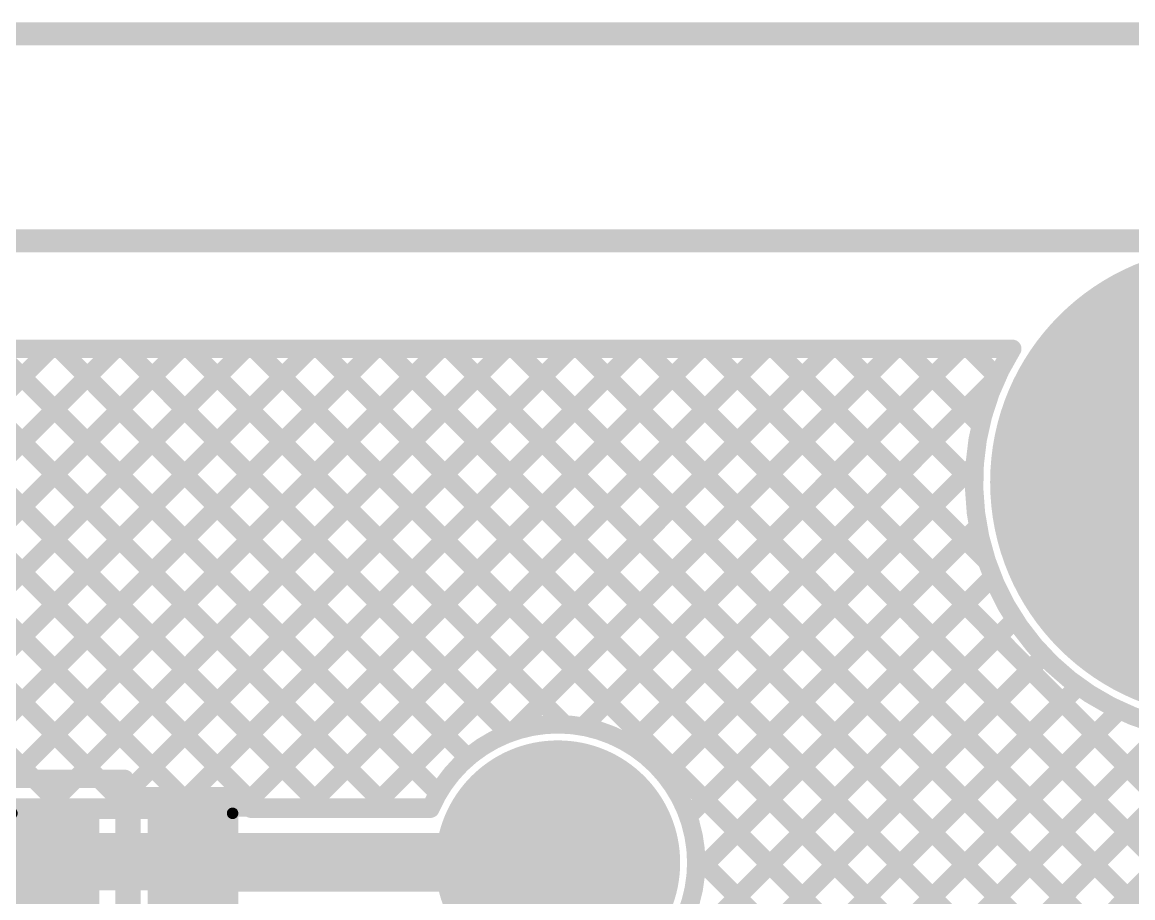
# Model space of a CAD drawing. Header units: millimetres. Extents: x -0.32 to 3.69, y -0.11 to 2.37.
# Drawn here: x 2.7015 to 3.1846, y 1.9693 to 2.35 of the extents above; entities that cross this region are included whole.
import ezdxf

# ---------------------------------------------------------------- set-up
doc = ezdxf.new("R2010")
doc.units = ezdxf.units.MM
doc.header["$MEASUREMENT"] = 0
for name, color, linetype in [('BottomLayer', 5, 'Continuous'), ('BottomSolder', 6, 'Continuous'), ('Mechanical1', 6, 'Continuous'), ('Mechanical2', 216, 'Continuous'), ('MultiLayer', 9, 'Continuous'), ('PadHoleLayer', 156, 'Continuous'), ('TopLayer', 1, 'Continuous'), ('TopOverlay', 2, 'Continuous'), ('TopPaste', 8, 'Continuous'), ('TopSolder', 216, 'Continuous')]:
    doc.layers.add(name, color=color, linetype=linetype)

# ---------------------------------------------------------------- blocks, each defined once
blk = doc.blocks.new('JL301_50010U02_B_1')
at = {"layer": 'BottomLayer'}
h = blk.add_hatch(color=5, dxfattribs=at)
edge = h.paths.add_edge_path()
edge.add_arc((1.77165, 0), 0.04921, 0, 360)
at = {"layer": 'BottomSolder'}
h = blk.add_hatch(color=6, dxfattribs=at)
edge = h.paths.add_edge_path()
edge.add_arc((1.77165, 0), 0.05321, 0, 360)
at = {"layer": 'MultiLayer'}
h = blk.add_hatch(color=9, dxfattribs=at)
edge = h.paths.add_edge_path()
edge.add_arc((1.77165, 0), 0.04921, 0, 360)
at = {"layer": 'PadHoleLayer'}
h = blk.add_hatch(color=156, dxfattribs=at)
edge = h.paths.add_edge_path()
edge.add_arc((1.77165, 0), 0.0275, 0, 360)
at = {"layer": 'TopLayer'}
h = blk.add_hatch(color=1, dxfattribs=at)
edge = h.paths.add_edge_path()
edge.add_arc((1.77165, 0), 0.04921, 0, 360)
at = {"layer": 'TopSolder'}
h = blk.add_hatch(color=216, dxfattribs=at)
edge = h.paths.add_edge_path()
edge.add_arc((1.77165, 0), 0.05321, 0, 360)
blk = doc.blocks.new('R___0603_28')
at = {"layer": 'TopLayer'}
for points in [[(-0.015, 0.0175), (-0.015, -0.0175), (-0.045, -0.0175), (-0.045, 0.0175)], [(0.045, 0.0175), (0.045, -0.0175), (0.015, -0.0175), (0.015, 0.0175)]]:
    blk.add_hatch(color=1, dxfattribs=at).paths.add_polyline_path(points)
at = {"layer": 'TopPaste'}
for points in [[(-0.015, 0.0175), (-0.015, -0.0175), (-0.045, -0.0175), (-0.045, 0.0175)], [(0.045, 0.0175), (0.045, -0.0175), (0.015, -0.0175), (0.015, 0.0175)]]:
    blk.add_hatch(color=8, dxfattribs=at).paths.add_polyline_path(points)
at = {"layer": 'TopSolder'}
for points in [[(-0.011, 0.0215), (-0.011, -0.0215), (-0.049, -0.0215), (-0.049, 0.0215)], [(0.049, 0.0215), (0.049, -0.0215), (0.011, -0.0215), (0.011, 0.0215)]]:
    blk.add_hatch(color=216, dxfattribs=at).paths.add_polyline_path(points)
at = {"layer": 'TopOverlay', "const_width": 0.005}
for points in [[(-0.048, 0.021), (-0.048, -0.021)], [(0.048, 0.021), (-0.048, 0.021)], [(0.048, 0.021), (0.048, -0.021)], [(0.048, -0.021), (-0.048, -0.021)]]:
    blk.add_lwpolyline(points, dxfattribs=at)
at = {"layer": 'TopOverlay', "const_width": 0.0025}
for points in [[(-0.04925, 0.021, 1), (-0.04675, 0.021, 1)], [(-0.04925, 0.021, 1), (-0.04675, 0.021, 1)], [(0.04675, 0.021, 1), (0.04925, 0.021, 1)], [(0.04675, 0.021, 1), (0.04925, 0.021, 1)], [(-0.04925, -0.021, 1), (-0.04675, -0.021, 1)], [(-0.04925, -0.021, 1), (-0.04675, -0.021, 1)], [(0.04675, -0.021, 1), (0.04925, -0.021, 1)], [(0.04675, -0.021, 1), (0.04925, -0.021, 1)]]:
    blk.add_lwpolyline(points, format="xyb", close=True, dxfattribs=at)

msp = doc.modelspace()

# ---------------------------------------------------------------- hatches: boundary and pattern name
at = {"layer": 'BottomLayer'}
h = msp.add_hatch(color=5, dxfattribs=at)
edge = h.paths.add_edge_path()
edge.add_arc((3.225, 2.15), 0.09843, 0, 360)
at = {"layer": 'BottomSolder'}
h = msp.add_hatch(color=6, dxfattribs=at)
edge = h.paths.add_edge_path()
edge.add_arc((3.225, 2.15), 0.10243, 0, 360)
at = {"layer": 'MultiLayer'}
h = msp.add_hatch(color=9, dxfattribs=at)
edge = h.paths.add_edge_path()
edge.add_arc((3.225, 2.15), 0.09843, 0, 360)
at = {"layer": 'PadHoleLayer'}
h = msp.add_hatch(color=156, dxfattribs=at)
edge = h.paths.add_edge_path()
edge.add_arc((3.225, 2.15), 0.04921, 0, 360)
at = {"layer": 'TopLayer'}
h = msp.add_hatch(color=1, dxfattribs=at)
edge = h.paths.add_edge_path()
edge.add_arc((3.225, 2.15), 0.09843, 0, 360)
msp.add_hatch(color=1, dxfattribs=at).paths.add_polyline_path([(2.695, 0.189), (2.735, 0.189), (2.735, 2.01), (2.695, 2.01)])
at = {"layer": 'TopSolder'}
h = msp.add_hatch(color=216, dxfattribs=at)
edge = h.paths.add_edge_path()
edge.add_arc((3.225, 2.15), 0.10243, 0, 360)

# ---------------------------------------------------------------- linework, layer by layer
at = {"layer": 'BottomLayer'}
for points, const_width in [([(1.78619, 1.2805), (2.71369, 2.208)], 0.008), ([(1.82247, 1.2885), (2.74197, 2.208)], 0.008), ([(1.85075, 1.2885), (2.77025, 2.208)], 0.008), ([(1.90604, 1.3155), (2.79854, 2.208)], 0.008), ([(1.93432, 1.3155), (2.82682, 2.208)], 0.008), ([(2.097, 2.208), (3.13221, 2.208)], 0.008), ([(2.51954, 2.208), (2.71904, 2.0085)], 0.008), ([(2.54782, 2.208), (2.74732, 2.0085)], 0.008), ([(2.57611, 2.208), (2.77561, 2.0085)], 0.008), ([(2.60439, 2.208), (2.80389, 2.0085)], 0.008), ([(2.63267, 2.208), (2.83217, 2.0085)], 0.008), ([(2.65561, 2.0085), (2.85511, 2.208)], 0.008), ([(2.66096, 2.208), (2.86046, 2.0085)], 0.008), ([(2.68389, 2.0085), (2.88339, 2.208)], 0.008), ([(2.68924, 2.208), (2.88246, 2.01478)], 0.008), ([(2.71218, 2.0085), (2.91168, 2.208)], 0.008), ([(2.71753, 2.208), (2.89531, 2.03021)], 0.008), ([(2.74046, 2.0085), (2.93996, 2.208)], 0.008), ([(2.74581, 2.208), (2.91305, 2.04076)], 0.008), ([(2.76874, 2.0085), (2.96824, 2.208)], 0.008), ([(2.7741, 2.208), (2.93746, 2.04464)], 0.008), ([(2.79703, 2.0085), (2.99653, 2.208)], 0.008), ([(2.80238, 2.208), (3.624, 1.38638)], 0.008), ([(2.82531, 2.0085), (3.02481, 2.208)], 0.008), ([(2.83066, 2.208), (3.624, 1.41466)], 0.008), ([(2.8536, 2.0085), (3.0531, 2.208)], 0.008), ([(2.85895, 2.208), (3.624, 1.44295)], 0.008), ([(2.88723, 2.208), (3.624, 1.47123)], 0.008), ([(2.91477, 2.04139), (3.08138, 2.208)], 0.008), ([(2.91552, 2.208), (3.624, 1.49952)], 0.008), ([(2.9438, 2.208), (3.624, 1.5278)], 0.008), ([(2.94539, 2.04372), (3.10967, 2.208)], 0.008), ([(2.97209, 2.208), (3.624, 1.55609)], 0.008), ([(3.00037, 2.208), (3.624, 1.58437)], 0.008), ([(3.02865, 2.208), (3.12116, 2.1155)], 0.008), ([(3.05694, 2.208), (3.11558, 2.14936)], 0.008), ([(3.08522, 2.208), (3.11842, 2.1748)], 0.008), ([(3.11351, 2.208), (3.12565, 2.19586)], 0.008), ([(2.96585, 2.0359), (3.12551, 2.19556)], 0.008), ([(2.98099, 2.02276), (3.11584, 2.1576)], 0.008), ([(2.99122, 2.0047), (3.11728, 2.13076)], 0.008), ([(2.99452, 1.97972), (3.12362, 2.10882)], 0.008), ([(2.85424, 1.81115), (3.13333, 2.09024)], 0.008), ([(2.91647, 1.8451), (3.14583, 2.07446)], 0.008), ([(2.94634, 1.84669), (3.16094, 2.06128)], 0.008), ([(2.96656, 1.83862), (3.17876, 2.05082)], 0.008), ([(2.99441, 1.78162), (3.25868, 2.04589)], 0.008), ([(2.98151, 1.82528), (3.19975, 2.04353)], 0.008), ([(2.99152, 1.80701), (3.22508, 2.04057)], 0.008), ([(2.64, 2.0085), (2.87928, 2.0085)], 0.008), ([(2.64, 1.985), (2.934, 1.985)], 0.025), ([(2.99464, 1.98746), (3.6101, 1.372)], 0.008)]:
    msp.add_lwpolyline(points, dxfattribs=dict(at, const_width=const_width))
for points, const_width in [([(2.71169, 2.208, 1), (2.71569, 2.208, 1)], 0.004), ([(2.71553, 2.208, 1), (2.71953, 2.208, 1)], 0.004), ([(2.73997, 2.208, 1), (2.74397, 2.208, 1)], 0.004), ([(2.74381, 2.208, 1), (2.74781, 2.208, 1)], 0.004), ([(2.76825, 2.208, 1), (2.77225, 2.208, 1)], 0.004), ([(2.7721, 2.208, 1), (2.7761, 2.208, 1)], 0.004), ([(2.79654, 2.208, 1), (2.80054, 2.208, 1)], 0.004), ([(2.80038, 2.208, 1), (2.80438, 2.208, 1)], 0.004), ([(2.82482, 2.208, 1), (2.82882, 2.208, 1)], 0.004), ([(2.82866, 2.208, 1), (2.83266, 2.208, 1)], 0.004), ([(2.85311, 2.208, 1), (2.85711, 2.208, 1)], 0.004), ([(2.85695, 2.208, 1), (2.86095, 2.208, 1)], 0.004), ([(2.88139, 2.208, 1), (2.88539, 2.208, 1)], 0.004), ([(2.88523, 2.208, 1), (2.88923, 2.208, 1)], 0.004), ([(2.90968, 2.208, 1), (2.91368, 2.208, 1)], 0.004), ([(2.91352, 2.208, 1), (2.91752, 2.208, 1)], 0.004), ([(2.93796, 2.208, 1), (2.94196, 2.208, 1)], 0.004), ([(2.9418, 2.208, 1), (2.9458, 2.208, 1)], 0.004), ([(2.96624, 2.208, 1), (2.97024, 2.208, 1)], 0.004), ([(2.97009, 2.208, 1), (2.97409, 2.208, 1)], 0.004), ([(2.99453, 2.208, 1), (2.99853, 2.208, 1)], 0.004), ([(2.99837, 2.208, 1), (3.00237, 2.208, 1)], 0.004), ([(3.02281, 2.208, 1), (3.02681, 2.208, 1)], 0.004), ([(3.02665, 2.208, 1), (3.03065, 2.208, 1)], 0.004), ([(3.0511, 2.208, 1), (3.0551, 2.208, 1)], 0.004), ([(3.05494, 2.208, 1), (3.05894, 2.208, 1)], 0.004), ([(3.07938, 2.208, 1), (3.08338, 2.208, 1)], 0.004), ([(3.08322, 2.208, 1), (3.08722, 2.208, 1)], 0.004), ([(3.10767, 2.208, 1), (3.11167, 2.208, 1)], 0.004), ([(3.11151, 2.208, 1), (3.11551, 2.208, 1)], 0.004), ([(3.13021, 2.208, 1), (3.13421, 2.208, 1)], 0.004), ([(3.13021, 2.208, 1), (3.13421, 2.208, 1)], 0.004), ([(3.12351, 2.19556, 1), (3.12751, 2.19556, 1)], 0.004), ([(3.12365, 2.19586, 1), (3.12765, 2.19586, 1)], 0.004), ([(3.11642, 2.1748, 1), (3.12042, 2.1748, 1)], 0.004), ([(3.11384, 2.1576, 1), (3.11784, 2.1576, 1)], 0.004), ([(3.11358, 2.14936, 1), (3.11758, 2.14936, 1)], 0.004), ([(3.11528, 2.13076, 1), (3.11928, 2.13076, 1)], 0.004), ([(3.11916, 2.1155, 1), (3.12316, 2.1155, 1)], 0.004), ([(3.12162, 2.10882, 1), (3.12562, 2.10882, 1)], 0.004), ([(3.13133, 2.09024, 1), (3.13533, 2.09024, 1)], 0.004), ([(3.14383, 2.07446, 1), (3.14783, 2.07446, 1)], 0.004), ([(3.15894, 2.06128, 1), (3.16294, 2.06128, 1)], 0.004), ([(3.17676, 2.05082, 1), (3.18076, 2.05082, 1)], 0.004), ([(2.93546, 2.04464, 1), (2.93946, 2.04464, 1)], 0.004), ([(2.91105, 2.04076, 1), (2.91505, 2.04076, 1)], 0.004), ([(2.91277, 2.04139, 1), (2.91677, 2.04139, 1)], 0.004), ([(2.94339, 2.04372, 1), (2.94739, 2.04372, 1)], 0.004), ([(2.96386, 2.0359, 1), (2.96786, 2.0359, 1)], 0.004), ([(2.89331, 2.03021, 1), (2.89731, 2.03021, 1)], 0.004), ([(2.97899, 2.02276, 1), (2.98299, 2.02276, 1)], 0.004), ([(2.88046, 2.01478, 1), (2.88446, 2.01478, 1)], 0.004), ([(2.71018, 2.0085, 1), (2.71418, 2.0085, 1)], 0.004), ([(2.71704, 2.0085, 1), (2.72104, 2.0085, 1)], 0.004), ([(2.73846, 2.0085, 1), (2.74246, 2.0085, 1)], 0.004), ([(2.74532, 2.0085, 1), (2.74932, 2.0085, 1)], 0.004), ([(2.76674, 2.0085, 1), (2.77074, 2.0085, 1)], 0.004), ([(2.77361, 2.0085, 1), (2.77761, 2.0085, 1)], 0.004), ([(2.79503, 2.0085, 1), (2.79903, 2.0085, 1)], 0.004), ([(2.80189, 2.0085, 1), (2.80589, 2.0085, 1)], 0.004), ([(2.82331, 2.0085, 1), (2.82731, 2.0085, 1)], 0.004), ([(2.83017, 2.0085, 1), (2.83417, 2.0085, 1)], 0.004), ([(2.8516, 2.0085, 1), (2.8556, 2.0085, 1)], 0.004), ([(2.85846, 2.0085, 1), (2.86246, 2.0085, 1)], 0.004), ([(2.87728, 2.0085, 1), (2.88128, 2.0085, 1)], 0.004), ([(2.87728, 2.0085, 1), (2.88128, 2.0085, 1)], 0.004), ([(2.98922, 2.0047, 1), (2.99322, 2.0047, 1)], 0.004), ([(2.92775, 1.985, 1), (2.94025, 1.985, 1)], 0.0125), ([(2.99264, 1.98746, 1), (2.99664, 1.98746, 1)], 0.004), ([(2.99271, 1.9845, 1), (2.99671, 1.9845, 1)], 0.004), ([(2.99271, 1.9845, 1), (2.99671, 1.9845, 1)], 0.004), ([(2.99252, 1.97972, 1), (2.99652, 1.97972, 1)], 0.004)]:
    msp.add_lwpolyline(points, format="xyb", close=True, dxfattribs=dict(at, const_width=const_width))
at = {"layer": 'BottomLayer', "const_width": 0.008}
for points in [[(3.33443, 2.15, -1.327145), (3.13221, 2.208)], [(2.87928, 2.0085, -0.813476), (2.99471, 1.9845)], [(2.99471, 1.9845, -0.820997), (2.87885, 1.9615)]]:
    msp.add_lwpolyline(points, format="xyb", dxfattribs=at)
at = {"layer": 'Mechanical1', "const_width": 0.01}
msp.add_lwpolyline([(1.98644, 2.345), (3.683, 2.345)], dxfattribs=at)
at = {"layer": 'Mechanical2', "const_width": 0.01}
msp.add_lwpolyline([(-0.1, 2.255), (3.325, 2.255)], dxfattribs=at)
at = {"layer": 'TopLayer'}
for points, const_width in [([(1.77533, 2.208), (3.13221, 2.208)], 0.008), ([(1.85592, 1.35023), (2.71369, 2.208)], 0.008), ([(1.85592, 1.32195), (2.74197, 2.208)], 0.008), ([(1.88125, 1.319), (2.77025, 2.208)], 0.008), ([(1.90954, 1.319), (2.79854, 2.208)], 0.008), ([(1.932, 1.31318), (2.82682, 2.208)], 0.008), ([(2.51954, 2.208), (2.70654, 2.021)], 0.008), ([(2.54782, 2.208), (2.73482, 2.021)], 0.008), ([(2.57611, 2.208), (2.77061, 2.0135)], 0.008), ([(2.60439, 2.208), (2.79889, 2.0135)], 0.008), ([(2.63267, 2.208), (2.83267, 2.008)], 0.008), ([(2.6522, 2.00509), (2.85511, 2.208)], 0.008), ([(2.66096, 2.208), (2.86096, 2.008)], 0.008), ([(2.68924, 2.208), (2.88246, 2.01478)], 0.008), ([(2.69639, 2.021), (2.88339, 2.208)], 0.008), ([(2.71753, 2.208), (2.89531, 2.03021)], 0.008), ([(2.72468, 2.021), (2.91168, 2.208)], 0.008), ([(2.74581, 2.208), (2.91305, 2.04076)], 0.008), ([(2.746, 2.01404), (2.93996, 2.208)], 0.008), ([(2.77374, 2.0135), (2.96824, 2.208)], 0.008), ([(2.7741, 2.208), (2.93746, 2.04464)], 0.008), ([(2.801, 2.01247), (2.99653, 2.208)], 0.008), ([(2.80238, 2.208), (3.624, 1.38638)], 0.008), ([(2.82481, 2.008), (3.02481, 2.208)], 0.008), ([(2.83066, 2.208), (3.624, 1.41466)], 0.008), ([(2.8531, 2.008), (3.0531, 2.208)], 0.008), ([(2.85895, 2.208), (3.624, 1.44295)], 0.008), ([(2.88723, 2.208), (3.624, 1.47123)], 0.008), ([(2.91477, 2.04139), (3.08138, 2.208)], 0.008), ([(2.91552, 2.208), (3.624, 1.49952)], 0.008), ([(2.9438, 2.208), (3.624, 1.5278)], 0.008), ([(2.94539, 2.04372), (3.10967, 2.208)], 0.008), ([(2.97209, 2.208), (3.624, 1.55609)], 0.008), ([(3.00037, 2.208), (3.624, 1.58437)], 0.008), ([(3.02865, 2.208), (3.12116, 2.1155)], 0.008), ([(3.05694, 2.208), (3.11558, 2.14936)], 0.008), ([(3.08522, 2.208), (3.11842, 2.1748)], 0.008), ([(3.11351, 2.208), (3.12565, 2.19586)], 0.008), ([(2.96585, 2.0359), (3.12551, 2.19556)], 0.008), ([(2.98099, 2.02276), (3.11584, 2.1576)], 0.008), ([(2.99122, 2.0047), (3.11728, 2.13076)], 0.008), ([(2.99452, 1.97972), (3.12362, 2.10882)], 0.008), ([(2.85391, 1.81082), (3.13333, 2.09024)], 0.008), ([(2.91647, 1.8451), (3.14583, 2.07446)], 0.008), ([(2.94634, 1.84669), (3.16094, 2.06128)], 0.008), ([(2.96656, 1.83862), (3.17876, 2.05082)], 0.008), ([(2.99441, 1.78162), (3.25868, 2.04589)], 0.008), ([(2.98151, 1.82528), (3.19975, 2.04353)], 0.008), ([(2.99152, 1.80701), (3.22508, 2.04057)], 0.008), ([(2.684, 2.021), (2.746, 2.021)], 0.008), ([(2.746, 0.178), (2.746, 2.021)], 0.008), ([(2.749, 2.0135), (2.801, 2.0135)], 0.008), ([(2.749, 1.9565), (2.749, 2.0135)], 0.008), ([(2.801, 2.008), (2.801, 2.0135)], 0.008), ([(2.801, 2.01139), (2.80439, 2.008)], 0.008), ([(2.746, 2.00982), (2.749, 2.00682)], 0.008), ([(2.801, 2.008), (2.87906, 2.008)], 0.008), ([(2.7755, 1.9845), (2.9345, 1.9845)], 0.025), ([(2.9345, 1.9845), (2.935, 1.984)], 0.025), ([(2.746, 1.98576), (2.749, 1.98876)], 0.008), ([(2.99464, 1.98746), (3.61674, 1.36535)], 0.008), ([(2.746, 1.98154), (2.749, 1.97854)], 0.008)]:
    msp.add_lwpolyline(points, dxfattribs=dict(at, const_width=const_width))
for points, const_width in [([(2.71169, 2.208, 1), (2.71569, 2.208, 1)], 0.004), ([(2.71553, 2.208, 1), (2.71953, 2.208, 1)], 0.004), ([(2.73997, 2.208, 1), (2.74397, 2.208, 1)], 0.004), ([(2.74381, 2.208, 1), (2.74781, 2.208, 1)], 0.004), ([(2.76825, 2.208, 1), (2.77225, 2.208, 1)], 0.004), ([(2.7721, 2.208, 1), (2.7761, 2.208, 1)], 0.004), ([(2.79654, 2.208, 1), (2.80054, 2.208, 1)], 0.004), ([(2.80038, 2.208, 1), (2.80438, 2.208, 1)], 0.004), ([(2.82482, 2.208, 1), (2.82882, 2.208, 1)], 0.004), ([(2.82866, 2.208, 1), (2.83266, 2.208, 1)], 0.004), ([(2.85311, 2.208, 1), (2.85711, 2.208, 1)], 0.004), ([(2.85695, 2.208, 1), (2.86095, 2.208, 1)], 0.004), ([(2.88139, 2.208, 1), (2.88539, 2.208, 1)], 0.004), ([(2.88523, 2.208, 1), (2.88923, 2.208, 1)], 0.004), ([(2.90968, 2.208, 1), (2.91368, 2.208, 1)], 0.004), ([(2.91352, 2.208, 1), (2.91752, 2.208, 1)], 0.004), ([(2.93796, 2.208, 1), (2.94196, 2.208, 1)], 0.004), ([(2.9418, 2.208, 1), (2.9458, 2.208, 1)], 0.004), ([(2.96624, 2.208, 1), (2.97024, 2.208, 1)], 0.004), ([(2.97009, 2.208, 1), (2.97409, 2.208, 1)], 0.004), ([(2.99453, 2.208, 1), (2.99853, 2.208, 1)], 0.004), ([(2.99837, 2.208, 1), (3.00237, 2.208, 1)], 0.004), ([(3.02281, 2.208, 1), (3.02681, 2.208, 1)], 0.004), ([(3.02665, 2.208, 1), (3.03065, 2.208, 1)], 0.004), ([(3.0511, 2.208, 1), (3.0551, 2.208, 1)], 0.004), ([(3.05494, 2.208, 1), (3.05894, 2.208, 1)], 0.004), ([(3.07938, 2.208, 1), (3.08338, 2.208, 1)], 0.004), ([(3.08322, 2.208, 1), (3.08722, 2.208, 1)], 0.004), ([(3.10767, 2.208, 1), (3.11167, 2.208, 1)], 0.004), ([(3.11151, 2.208, 1), (3.11551, 2.208, 1)], 0.004), ([(3.13021, 2.208, 1), (3.13421, 2.208, 1)], 0.004), ([(3.13021, 2.208, 1), (3.13421, 2.208, 1)], 0.004), ([(3.12351, 2.19556, 1), (3.12751, 2.19556, 1)], 0.004), ([(3.12365, 2.19586, 1), (3.12765, 2.19586, 1)], 0.004), ([(3.11642, 2.1748, 1), (3.12042, 2.1748, 1)], 0.004), ([(3.11384, 2.1576, 1), (3.11784, 2.1576, 1)], 0.004), ([(3.11358, 2.14936, 1), (3.11758, 2.14936, 1)], 0.004), ([(3.11528, 2.13076, 1), (3.11928, 2.13076, 1)], 0.004), ([(3.11916, 2.1155, 1), (3.12316, 2.1155, 1)], 0.004), ([(3.12162, 2.10882, 1), (3.12562, 2.10882, 1)], 0.004), ([(3.13133, 2.09024, 1), (3.13533, 2.09024, 1)], 0.004), ([(3.14383, 2.07446, 1), (3.14783, 2.07446, 1)], 0.004), ([(3.15894, 2.06128, 1), (3.16294, 2.06128, 1)], 0.004), ([(3.17676, 2.05082, 1), (3.18076, 2.05082, 1)], 0.004), ([(2.93546, 2.04464, 1), (2.93946, 2.04464, 1)], 0.004), ([(2.91105, 2.04076, 1), (2.91505, 2.04076, 1)], 0.004), ([(2.91277, 2.04139, 1), (2.91677, 2.04139, 1)], 0.004), ([(2.94339, 2.04372, 1), (2.94739, 2.04372, 1)], 0.004), ([(2.96386, 2.0359, 1), (2.96786, 2.0359, 1)], 0.004), ([(2.89331, 2.03021, 1), (2.89731, 2.03021, 1)], 0.004), ([(2.70454, 2.021, 1), (2.70854, 2.021, 1)], 0.004), ([(2.72268, 2.021, 1), (2.72668, 2.021, 1)], 0.004), ([(2.73282, 2.021, 1), (2.73682, 2.021, 1)], 0.004), ([(2.744, 2.021, 1), (2.748, 2.021, 1)], 0.004), ([(2.744, 2.021, 1), (2.748, 2.021, 1)], 0.004), ([(2.97899, 2.02276, 1), (2.98299, 2.02276, 1)], 0.004), ([(2.744, 2.01404, 1), (2.748, 2.01404, 1)], 0.004), ([(2.747, 2.0135, 1), (2.751, 2.0135, 1)], 0.004), ([(2.747, 2.0135, 1), (2.751, 2.0135, 1)], 0.004), ([(2.76861, 2.0135, 1), (2.77261, 2.0135, 1)], 0.004), ([(2.77174, 2.0135, 1), (2.77574, 2.0135, 1)], 0.004), ([(2.79689, 2.0135, 1), (2.80089, 2.0135, 1)], 0.004), ([(2.799, 2.0135, 1), (2.803, 2.0135, 1)], 0.004), ([(2.799, 2.0135, 1), (2.803, 2.0135, 1)], 0.004), ([(2.799, 2.01247, 1), (2.803, 2.01247, 1)], 0.004), ([(2.799, 2.01139, 1), (2.803, 2.01139, 1)], 0.004), ([(2.88046, 2.01478, 1), (2.88446, 2.01478, 1)], 0.004), ([(2.744, 2.00982, 1), (2.748, 2.00982, 1)], 0.004), ([(2.747, 2.00682, 1), (2.751, 2.00682, 1)], 0.004), ([(2.799, 2.008, 1), (2.803, 2.008, 1)], 0.004), ([(2.799, 2.008, 1), (2.803, 2.008, 1)], 0.004), ([(2.80239, 2.008, 1), (2.80639, 2.008, 1)], 0.004), ([(2.82281, 2.008, 1), (2.82681, 2.008, 1)], 0.004), ([(2.83067, 2.008, 1), (2.83467, 2.008, 1)], 0.004), ([(2.8511, 2.008, 1), (2.8551, 2.008, 1)], 0.004), ([(2.85896, 2.008, 1), (2.86296, 2.008, 1)], 0.004), ([(2.87706, 2.008, 1), (2.88106, 2.008, 1)], 0.004), ([(2.87706, 2.008, 1), (2.88106, 2.008, 1)], 0.004), ([(2.98922, 2.0047, 1), (2.99322, 2.0047, 1)], 0.004), ([(2.76925, 1.9845, 1), (2.78175, 1.9845, 1)], 0.0125), ([(2.92825, 1.9845, 1), (2.94075, 1.9845, 1)], 0.0125), ([(2.92825, 1.9845, 1), (2.94075, 1.9845, 1)], 0.0125), ([(2.92875, 1.984, 1), (2.94125, 1.984, 1)], 0.0125), ([(2.747, 1.98876, 1), (2.751, 1.98876, 1)], 0.004), ([(2.99264, 1.98746, 1), (2.99664, 1.98746, 1)], 0.004), ([(2.744, 1.98576, 1), (2.748, 1.98576, 1)], 0.004), ([(2.99271, 1.9845, 1), (2.99671, 1.9845, 1)], 0.004), ([(2.99271, 1.9845, 1), (2.99671, 1.9845, 1)], 0.004), ([(2.744, 1.98154, 1), (2.748, 1.98154, 1)], 0.004), ([(2.747, 1.97854, 1), (2.751, 1.97854, 1)], 0.004), ([(2.99252, 1.97972, 1), (2.99652, 1.97972, 1)], 0.004)]:
    msp.add_lwpolyline(points, format="xyb", close=True, dxfattribs=dict(at, const_width=const_width))
at = {"layer": 'TopLayer', "const_width": 0.008}
for points in [[(3.33443, 2.15, -1.327145), (3.13221, 2.208)], [(2.87906, 2.008, -0.817237), (2.99471, 1.9845)], [(2.99471, 1.9845, -0.817237), (2.87906, 1.961)]]:
    msp.add_lwpolyline(points, format="xyb", dxfattribs=at)

# ---------------------------------------------------------------- block references
for name, p, rotation in [('JL301_50010U02_B_1', (2.9345, 0.21285), 90), ('R___0603_28', (2.745, 1.985), 180)]:
    msp.add_blockref(name, p, dxfattribs=dict(rotation=rotation))

doc.saveas('drawing.dxf')
